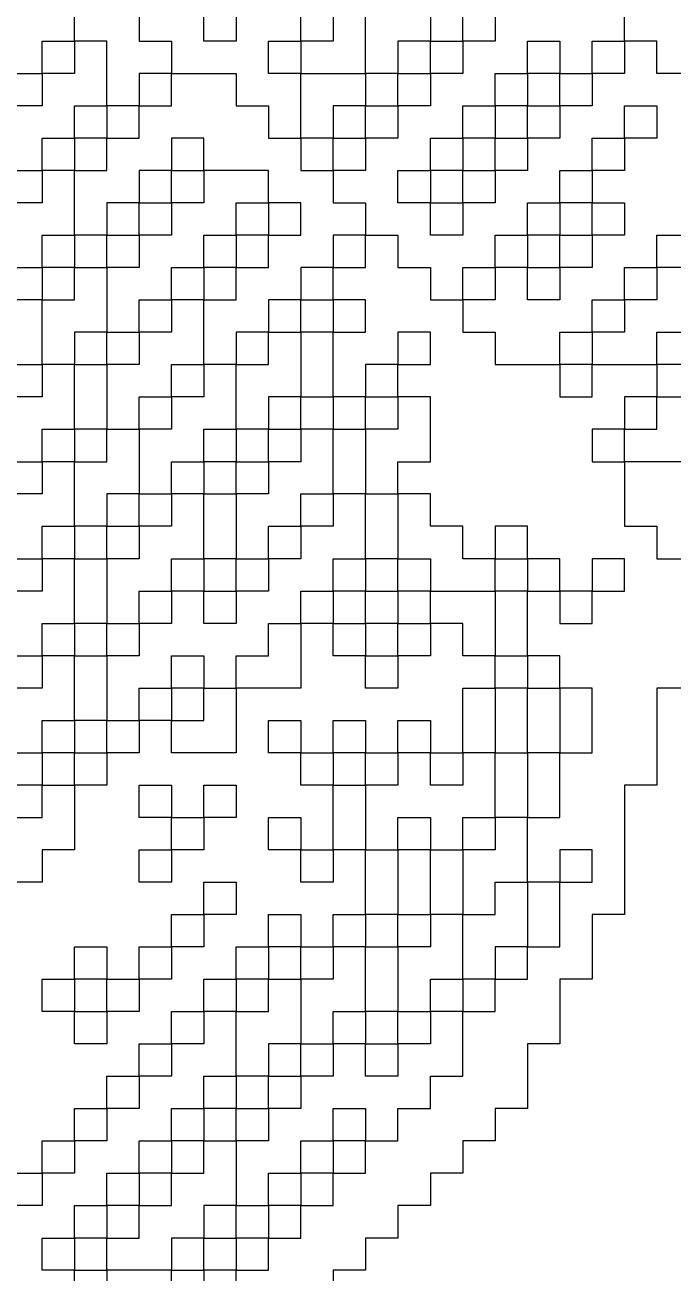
# Model space of a CAD drawing. Header units: inches. Extents: x 0.02 to 6.01, y 0.01 to 5.6.
# Drawn here: x 2.7456 to 2.8436, y 2.1133 to 2.3021 of the extents above; entities that cross this region are included whole.
import ezdxf

# ---------------------------------------------------------------- set-up
doc = ezdxf.new("R2010")
doc.units = ezdxf.units.IN
doc.header["$MEASUREMENT"] = 0
for name, color, linetype in [('Bottom Layer', 5, 'Continuous'), ('Bottom Overlay', 54, 'Continuous'), ('Top Layer', 1, 'Continuous')]:
    doc.layers.add(name, color=color, linetype=linetype)

msp = doc.modelspace()

# ---------------------------------------------------------------- linework, layer by layer
at = {"layer": 'Bottom Layer'}
msp.add_lwpolyline([(3.00371, 0.01993, 0.01, 0.01, -0.378866), (0.02422, 2.65597, 0.01, 0.01, 0)], format="xyseb", dxfattribs=at)
at = {"layer": 'Bottom Overlay'}
for p, q in [((2.75312, 2.29963), (2.75312, 2.30452)), ((2.76291, 2.30452), (2.76291, 2.29963)), ((2.77269, 2.29963), (2.77269, 2.30452)), ((2.77759, 2.30452), (2.77759, 2.29963)), ((2.78737, 2.29963), (2.78737, 2.30452)), ((2.79227, 2.30452), (2.79227, 2.29963)), ((2.79716, 2.29473), (2.79716, 2.30452)), ((2.80695, 2.30452), (2.80695, 2.29963)), ((2.81184, 2.29963), (2.81184, 2.30452)), ((2.81673, 2.30452), (2.81673, 2.29963)), ((2.83631, 2.29963), (2.83631, 2.30452)), ((2.74823, 2.29963), (2.75312, 2.29963)), ((2.74823, 2.29473), (2.74823, 2.29963)), ((2.75312, 2.29963), (2.75312, 2.29473)), ((2.75801, 2.29963), (2.75312, 2.29963)), ((2.75801, 2.29473), (2.75801, 2.29963)), ((2.76291, 2.29963), (2.7678, 2.29963)), ((2.7678, 2.29963), (2.7678, 2.29473)), ((2.77759, 2.29963), (2.77269, 2.29963)), ((2.78248, 2.29473), (2.78248, 2.29963)), ((2.78248, 2.29963), (2.78737, 2.29963)), ((2.78737, 2.29963), (2.78737, 2.29473)), ((2.79227, 2.29963), (2.78737, 2.29963)), ((2.80695, 2.29963), (2.80205, 2.29963)), ((2.80205, 2.29963), (2.80205, 2.29473)), ((2.80695, 2.29963), (2.81184, 2.29963)), ((2.80695, 2.29473), (2.80695, 2.29963)), ((2.81673, 2.29963), (2.81184, 2.29963)), ((2.81184, 2.29963), (2.81184, 2.29473)), ((2.82163, 2.29473), (2.82163, 2.29963)), ((2.82163, 2.29963), (2.82652, 2.29963)), ((2.82652, 2.29963), (2.82652, 2.29473)), ((2.83141, 2.29473), (2.83141, 2.29963)), ((2.83141, 2.29963), (2.83631, 2.29963)), ((2.83631, 2.29963), (2.83631, 2.29473)), ((2.8412, 2.29963), (2.83631, 2.29963)), ((2.8412, 2.29473), (2.8412, 2.29963)), ((2.74333, 2.29473), (2.74823, 2.29473)), ((2.74823, 2.29473), (2.74823, 2.28984)), ((2.75312, 2.29473), (2.74823, 2.29473)), ((2.75801, 2.28984), (2.75801, 2.29473)), ((2.7678, 2.29473), (2.76291, 2.29473)), ((2.76291, 2.29473), (2.76291, 2.28984)), ((2.7678, 2.28984), (2.7678, 2.29473)), ((2.7678, 2.29473), (2.77759, 2.29473)), ((2.77759, 2.29473), (2.77759, 2.28984)), ((2.78737, 2.29473), (2.78248, 2.29473)), ((2.78737, 2.28495), (2.78737, 2.29473)), ((2.78737, 2.29473), (2.79716, 2.29473)), ((2.79716, 2.29473), (2.79716, 2.28984)), ((2.80205, 2.29473), (2.79716, 2.29473)), ((2.80205, 2.28984), (2.80205, 2.29473)), ((2.80205, 2.29473), (2.80695, 2.29473)), ((2.80695, 2.29473), (2.80695, 2.28984)), ((2.81184, 2.29473), (2.80695, 2.29473)), ((2.81673, 2.29473), (2.82163, 2.29473)), ((2.81673, 2.28984), (2.81673, 2.29473)), ((2.82652, 2.29473), (2.82163, 2.29473)), ((2.82163, 2.29473), (2.82163, 2.28984)), ((2.82652, 2.28984), (2.82652, 2.29473)), ((2.82652, 2.29473), (2.83141, 2.29473)), ((2.83141, 2.29473), (2.83141, 2.28984)), ((2.83631, 2.29473), (2.83141, 2.29473)), ((2.84609, 2.29473), (2.8412, 2.29473)), ((2.74823, 2.28984), (2.74333, 2.28984)), ((2.75312, 2.28495), (2.75312, 2.28984)), ((2.75312, 2.28984), (2.75801, 2.28984)), ((2.75801, 2.28984), (2.75801, 2.28495)), ((2.76291, 2.28984), (2.75801, 2.28984)), ((2.76291, 2.28495), (2.76291, 2.28984)), ((2.76291, 2.28984), (2.7678, 2.28984)), ((2.77759, 2.28984), (2.78248, 2.28984)), ((2.78248, 2.28984), (2.78248, 2.28495)), ((2.79227, 2.28984), (2.79227, 2.28495)), ((2.79716, 2.28984), (2.79227, 2.28984)), ((2.79716, 2.28495), (2.79716, 2.28984)), ((2.79716, 2.28984), (2.80205, 2.28984)), ((2.80695, 2.28984), (2.80205, 2.28984)), ((2.80205, 2.28984), (2.80205, 2.28495)), ((2.81184, 2.28495), (2.81184, 2.28984)), ((2.81184, 2.28984), (2.81673, 2.28984)), ((2.81673, 2.28984), (2.81673, 2.28495)), ((2.82163, 2.28984), (2.81673, 2.28984)), ((2.82163, 2.28495), (2.82163, 2.28984)), ((2.82163, 2.28984), (2.82652, 2.28984)), ((2.82652, 2.28984), (2.82652, 2.28495)), ((2.83141, 2.28984), (2.82652, 2.28984)), ((2.83631, 2.28495), (2.83631, 2.28984)), ((2.83631, 2.28984), (2.8412, 2.28984)), ((2.8412, 2.28984), (2.8412, 2.28495)), ((2.74823, 2.28005), (2.74823, 2.28495)), ((2.74823, 2.28495), (2.75312, 2.28495)), ((2.75312, 2.28495), (2.75312, 2.28005)), ((2.75801, 2.28495), (2.75312, 2.28495)), ((2.75801, 2.28005), (2.75801, 2.28495)), ((2.75801, 2.28495), (2.76291, 2.28495)), ((2.77269, 2.28495), (2.7678, 2.28495)), ((2.7678, 2.28495), (2.7678, 2.28005)), ((2.77269, 2.28005), (2.77269, 2.28495)), ((2.78248, 2.28495), (2.78737, 2.28495)), ((2.79227, 2.28495), (2.78737, 2.28495)), ((2.78737, 2.28495), (2.78737, 2.28005)), ((2.79227, 2.28005), (2.79227, 2.28495)), ((2.79227, 2.28495), (2.79716, 2.28495)), ((2.80205, 2.28495), (2.79716, 2.28495)), ((2.79716, 2.28495), (2.79716, 2.28005)), ((2.80695, 2.28005), (2.80695, 2.28495)), ((2.80695, 2.28495), (2.81184, 2.28495)), ((2.81184, 2.28495), (2.81184, 2.28005)), ((2.81673, 2.28495), (2.81184, 2.28495)), ((2.81673, 2.28495), (2.82163, 2.28495)), ((2.81673, 2.28005), (2.81673, 2.28495)), ((2.82652, 2.28495), (2.82163, 2.28495)), ((2.82163, 2.28495), (2.82163, 2.28005)), ((2.83141, 2.28005), (2.83141, 2.28495)), ((2.83141, 2.28495), (2.83631, 2.28495)), ((2.8412, 2.28495), (2.83631, 2.28495)), ((2.83631, 2.28495), (2.83631, 2.28005)), ((2.74333, 2.28005), (2.74823, 2.28005)), ((2.74823, 2.28005), (2.74823, 2.27516)), ((2.75312, 2.28005), (2.74823, 2.28005)), ((2.75312, 2.27027), (2.75312, 2.28005)), ((2.75312, 2.28005), (2.75801, 2.28005)), ((2.7678, 2.28005), (2.76291, 2.28005)), ((2.76291, 2.28005), (2.76291, 2.27516)), ((2.7678, 2.27516), (2.7678, 2.28005)), ((2.7678, 2.28005), (2.77269, 2.28005)), ((2.77269, 2.28005), (2.77269, 2.27516)), ((2.78248, 2.28005), (2.77269, 2.28005)), ((2.78248, 2.27516), (2.78248, 2.28005)), ((2.78737, 2.28005), (2.79227, 2.28005)), ((2.79227, 2.28005), (2.79227, 2.27516)), ((2.79716, 2.28005), (2.79227, 2.28005)), ((2.80205, 2.27516), (2.80205, 2.28005)), ((2.80205, 2.28005), (2.80695, 2.28005)), ((2.81184, 2.28005), (2.80695, 2.28005)), ((2.80695, 2.28005), (2.80695, 2.27516)), ((2.81184, 2.27516), (2.81184, 2.28005)), ((2.81184, 2.28005), (2.81673, 2.28005)), ((2.81673, 2.28005), (2.81673, 2.27516)), ((2.82163, 2.28005), (2.81673, 2.28005)), ((2.82652, 2.27516), (2.82652, 2.28005)), ((2.82652, 2.28005), (2.83141, 2.28005)), ((2.83141, 2.28005), (2.83141, 2.27516)), ((2.83631, 2.28005), (2.83141, 2.28005)), ((2.74823, 2.27516), (2.74333, 2.27516)), ((2.76291, 2.27516), (2.75801, 2.27516)), ((2.75801, 2.27516), (2.75801, 2.27027)), ((2.76291, 2.27516), (2.7678, 2.27516)), ((2.76291, 2.27027), (2.76291, 2.27516)), ((2.77269, 2.27516), (2.7678, 2.27516)), ((2.7678, 2.27516), (2.7678, 2.27027)), ((2.77759, 2.27027), (2.77759, 2.27516)), ((2.77759, 2.27516), (2.78248, 2.27516)), ((2.78248, 2.27516), (2.78248, 2.27027)), ((2.78737, 2.27516), (2.78248, 2.27516)), ((2.78737, 2.27027), (2.78737, 2.27516)), ((2.79227, 2.27516), (2.79716, 2.27516)), ((2.79716, 2.27516), (2.79716, 2.27027)), ((2.80695, 2.27516), (2.80205, 2.27516)), ((2.80695, 2.27027), (2.80695, 2.27516)), ((2.80695, 2.27516), (2.81184, 2.27516)), ((2.81184, 2.27516), (2.81184, 2.27027)), ((2.81673, 2.27516), (2.81184, 2.27516)), ((2.82163, 2.27027), (2.82163, 2.27516)), ((2.82163, 2.27516), (2.82652, 2.27516)), ((2.82652, 2.27516), (2.82652, 2.27027)), ((2.83141, 2.27516), (2.82652, 2.27516)), ((2.83141, 2.27027), (2.83141, 2.27516)), ((2.83141, 2.27516), (2.83631, 2.27516)), ((2.83631, 2.27516), (2.83631, 2.27027)), ((2.74823, 2.27027), (2.75312, 2.27027)), ((2.74823, 2.26537), (2.74823, 2.27027)), ((2.75801, 2.27027), (2.75312, 2.27027)), ((2.75312, 2.27027), (2.75312, 2.26537)), ((2.75801, 2.26537), (2.75801, 2.27027)), ((2.75801, 2.27027), (2.76291, 2.27027)), ((2.76291, 2.27027), (2.76291, 2.26537)), ((2.7678, 2.27027), (2.76291, 2.27027)), ((2.77269, 2.26537), (2.77269, 2.27027)), ((2.77269, 2.27027), (2.77759, 2.27027)), ((2.78248, 2.27027), (2.77759, 2.27027)), ((2.77759, 2.27027), (2.77759, 2.26537)), ((2.78248, 2.26537), (2.78248, 2.27027)), ((2.78248, 2.27027), (2.78737, 2.27027)), ((2.79716, 2.27027), (2.79227, 2.27027)), ((2.79227, 2.27027), (2.79227, 2.26537)), ((2.79716, 2.26537), (2.79716, 2.27027)), ((2.79716, 2.27027), (2.80205, 2.27027)), ((2.80205, 2.27027), (2.80205, 2.26537)), ((2.81184, 2.27027), (2.80695, 2.27027)), ((2.81673, 2.26537), (2.81673, 2.27027)), ((2.81673, 2.27027), (2.82163, 2.27027)), ((2.82163, 2.27027), (2.82163, 2.26537)), ((2.82652, 2.27027), (2.82163, 2.27027)), ((2.82652, 2.26537), (2.82652, 2.27027)), ((2.82652, 2.27027), (2.83141, 2.27027)), ((2.83141, 2.27027), (2.83141, 2.26537)), ((2.83631, 2.27027), (2.83141, 2.27027)), ((2.8412, 2.27027), (2.84609, 2.27027)), ((2.8412, 2.26537), (2.8412, 2.27027)), ((2.74333, 2.26537), (2.74823, 2.26537)), ((2.74823, 2.26537), (2.74823, 2.26048)), ((2.75312, 2.26537), (2.74823, 2.26537)), ((2.75312, 2.26048), (2.75312, 2.26537)), ((2.75312, 2.26537), (2.75801, 2.26537)), ((2.76291, 2.26537), (2.75801, 2.26537)), ((2.75801, 2.26537), (2.75801, 2.25559)), ((2.7678, 2.26048), (2.7678, 2.26537)), ((2.7678, 2.26537), (2.77269, 2.26537)), ((2.77759, 2.26537), (2.77269, 2.26537)), ((2.77269, 2.26537), (2.77269, 2.26048)), ((2.77759, 2.26048), (2.77759, 2.26537)), ((2.77759, 2.26537), (2.78248, 2.26537)), ((2.79227, 2.26537), (2.78737, 2.26537)), ((2.78737, 2.26537), (2.78737, 2.26048)), ((2.79227, 2.26048), (2.79227, 2.26537)), ((2.79227, 2.26537), (2.79716, 2.26537)), ((2.80205, 2.26537), (2.80695, 2.26537)), ((2.80695, 2.26537), (2.80695, 2.26048)), ((2.81184, 2.26048), (2.81184, 2.26537)), ((2.81184, 2.26537), (2.81673, 2.26537)), ((2.82163, 2.26537), (2.81673, 2.26537)), ((2.81673, 2.26537), (2.81673, 2.26048)), ((2.82163, 2.26048), (2.82163, 2.26537)), ((2.82163, 2.26537), (2.82652, 2.26537)), ((2.82652, 2.26537), (2.82652, 2.26048)), ((2.83141, 2.26537), (2.82652, 2.26537)), ((2.83631, 2.26048), (2.83631, 2.26537)), ((2.83631, 2.26537), (2.8412, 2.26537)), ((2.8412, 2.26537), (2.8412, 2.26048)), ((2.84609, 2.26537), (2.8412, 2.26537)), ((2.74823, 2.26048), (2.74333, 2.26048)), ((2.74823, 2.26048), (2.75312, 2.26048)), ((2.74823, 2.25069), (2.74823, 2.26048)), ((2.76291, 2.25559), (2.76291, 2.26048)), ((2.76291, 2.26048), (2.7678, 2.26048)), ((2.7678, 2.26048), (2.7678, 2.25559)), ((2.77269, 2.26048), (2.7678, 2.26048)), ((2.77269, 2.25069), (2.77269, 2.26048)), ((2.77269, 2.26048), (2.77759, 2.26048)), ((2.78737, 2.26048), (2.78248, 2.26048)), ((2.78248, 2.26048), (2.78248, 2.25559)), ((2.78737, 2.25559), (2.78737, 2.26048)), ((2.78737, 2.26048), (2.79227, 2.26048)), ((2.79227, 2.26048), (2.79227, 2.25559)), ((2.79716, 2.26048), (2.79227, 2.26048)), ((2.79716, 2.25559), (2.79716, 2.26048)), ((2.80695, 2.26048), (2.81184, 2.26048)), ((2.81673, 2.26048), (2.81184, 2.26048)), ((2.81184, 2.26048), (2.81184, 2.25559)), ((2.82652, 2.26048), (2.82163, 2.26048)), ((2.83141, 2.26048), (2.83631, 2.26048)), ((2.83141, 2.25559), (2.83141, 2.26048)), ((2.8412, 2.26048), (2.83631, 2.26048)), ((2.83631, 2.26048), (2.83631, 2.25559)), ((2.75801, 2.25559), (2.75312, 2.25559)), ((2.75312, 2.25559), (2.75312, 2.25069)), ((2.75801, 2.25069), (2.75801, 2.25559)), ((2.75801, 2.25559), (2.76291, 2.25559)), ((2.7678, 2.25559), (2.76291, 2.25559)), ((2.76291, 2.25559), (2.76291, 2.25069)), ((2.78248, 2.25559), (2.77759, 2.25559)), ((2.77759, 2.25559), (2.77759, 2.25069)), ((2.78248, 2.25069), (2.78248, 2.25559)), ((2.78248, 2.25559), (2.78737, 2.25559)), ((2.79227, 2.25559), (2.78737, 2.25559)), ((2.78737, 2.25559), (2.78737, 2.2458)), ((2.79227, 2.2458), (2.79227, 2.25559)), ((2.79227, 2.25559), (2.79716, 2.25559)), ((2.80695, 2.25559), (2.80205, 2.25559)), ((2.80205, 2.25559), (2.80205, 2.25069)), ((2.80695, 2.25069), (2.80695, 2.25559)), ((2.81184, 2.25559), (2.81673, 2.25559)), ((2.81673, 2.25559), (2.81673, 2.25069)), ((2.82652, 2.25069), (2.82652, 2.25559)), ((2.82652, 2.25559), (2.83141, 2.25559)), ((2.83141, 2.25559), (2.83141, 2.25069)), ((2.83631, 2.25559), (2.83141, 2.25559)), ((2.8412, 2.25069), (2.8412, 2.25559)), ((2.8412, 2.25559), (2.84609, 2.25559)), ((2.74333, 2.25069), (2.74823, 2.25069)), ((2.74823, 2.25069), (2.74823, 2.2458)), ((2.75312, 2.25069), (2.74823, 2.25069)), ((2.75312, 2.24091), (2.75312, 2.25069)), ((2.75312, 2.25069), (2.75801, 2.25069)), ((2.76291, 2.25069), (2.75801, 2.25069)), ((2.75801, 2.25069), (2.75801, 2.24091)), ((2.7678, 2.25069), (2.77269, 2.25069)), ((2.7678, 2.2458), (2.7678, 2.25069)), ((2.77269, 2.25069), (2.77269, 2.2458)), ((2.77759, 2.25069), (2.77269, 2.25069)), ((2.77759, 2.2458), (2.77759, 2.25069)), ((2.77759, 2.25069), (2.78248, 2.25069)), ((2.80205, 2.25069), (2.79716, 2.25069)), ((2.79716, 2.25069), (2.79716, 2.2458)), ((2.80205, 2.2458), (2.80205, 2.25069)), ((2.80205, 2.25069), (2.80695, 2.25069)), ((2.81673, 2.25069), (2.82652, 2.25069)), ((2.83141, 2.25069), (2.82652, 2.25069)), ((2.82652, 2.25069), (2.82652, 2.2458)), ((2.83141, 2.2458), (2.83141, 2.25069)), ((2.83141, 2.25069), (2.8412, 2.25069)), ((2.84609, 2.25069), (2.8412, 2.25069)), ((2.8412, 2.25069), (2.8412, 2.2458)), ((2.74823, 2.2458), (2.74333, 2.2458)), ((2.76291, 2.2458), (2.7678, 2.2458)), ((2.76291, 2.24091), (2.76291, 2.2458)), ((2.77269, 2.2458), (2.7678, 2.2458)), ((2.7678, 2.2458), (2.7678, 2.24091)), ((2.77759, 2.24091), (2.77759, 2.2458)), ((2.78737, 2.2458), (2.78248, 2.2458)), ((2.78248, 2.2458), (2.78248, 2.24091)), ((2.78737, 2.24091), (2.78737, 2.2458)), ((2.78737, 2.2458), (2.79227, 2.2458)), ((2.79227, 2.2458), (2.79227, 2.24091)), ((2.79716, 2.2458), (2.79227, 2.2458)), ((2.79716, 2.2458), (2.80205, 2.2458)), ((2.79716, 2.24091), (2.79716, 2.2458)), ((2.80205, 2.2458), (2.80205, 2.24091)), ((2.80695, 2.2458), (2.80205, 2.2458)), ((2.80695, 2.23601), (2.80695, 2.2458)), ((2.82652, 2.2458), (2.83141, 2.2458)), ((2.8412, 2.2458), (2.83631, 2.2458)), ((2.83631, 2.2458), (2.83631, 2.24091)), ((2.8412, 2.24091), (2.8412, 2.2458)), ((2.8412, 2.2458), (2.84609, 2.2458)), ((2.74823, 2.23601), (2.74823, 2.24091)), ((2.74823, 2.24091), (2.75312, 2.24091)), ((2.75312, 2.24091), (2.75312, 2.23601)), ((2.75801, 2.24091), (2.75312, 2.24091)), ((2.75801, 2.23601), (2.75801, 2.24091)), ((2.75801, 2.24091), (2.76291, 2.24091)), ((2.76291, 2.24091), (2.76291, 2.23601)), ((2.7678, 2.24091), (2.76291, 2.24091)), ((2.77269, 2.23601), (2.77269, 2.24091)), ((2.77269, 2.24091), (2.77759, 2.24091)), ((2.78248, 2.24091), (2.77759, 2.24091)), ((2.77759, 2.24091), (2.77759, 2.23601)), ((2.78248, 2.23601), (2.78248, 2.24091)), ((2.78248, 2.24091), (2.78737, 2.24091)), ((2.78737, 2.24091), (2.78737, 2.23601)), ((2.79227, 2.24091), (2.78737, 2.24091)), ((2.79227, 2.23112), (2.79227, 2.24091)), ((2.79227, 2.24091), (2.79716, 2.24091)), ((2.80205, 2.24091), (2.79716, 2.24091)), ((2.79716, 2.24091), (2.79716, 2.23112)), ((2.83631, 2.24091), (2.83141, 2.24091)), ((2.83141, 2.24091), (2.83141, 2.23601)), ((2.83631, 2.23601), (2.83631, 2.24091)), ((2.83631, 2.24091), (2.8412, 2.24091)), ((2.74333, 2.23601), (2.74823, 2.23601)), ((2.75312, 2.23601), (2.74823, 2.23601)), ((2.74823, 2.23601), (2.74823, 2.23112)), ((2.75312, 2.22623), (2.75312, 2.23601)), ((2.75312, 2.23601), (2.75801, 2.23601)), ((2.76291, 2.23601), (2.76291, 2.23112)), ((2.7678, 2.23601), (2.77269, 2.23601)), ((2.7678, 2.23112), (2.7678, 2.23601)), ((2.77269, 2.23601), (2.77269, 2.23112)), ((2.77759, 2.23601), (2.77269, 2.23601)), ((2.77759, 2.23112), (2.77759, 2.23601)), ((2.77759, 2.23601), (2.78248, 2.23601)), ((2.78248, 2.23601), (2.78248, 2.23112)), ((2.78737, 2.23601), (2.78248, 2.23601)), ((2.80205, 2.23112), (2.80205, 2.23601)), ((2.80205, 2.23601), (2.80695, 2.23601)), ((2.83141, 2.23601), (2.83631, 2.23601)), ((2.84609, 2.23601), (2.83631, 2.23601)), ((2.83631, 2.23601), (2.83631, 2.22623)), ((2.74823, 2.23112), (2.74333, 2.23112)), ((2.76291, 2.23112), (2.75801, 2.23112)), ((2.75801, 2.23112), (2.75801, 2.22623)), ((2.76291, 2.22623), (2.76291, 2.23112)), ((2.76291, 2.23112), (2.7678, 2.23112)), ((2.7678, 2.23112), (2.7678, 2.22623)), ((2.77269, 2.23112), (2.7678, 2.23112)), ((2.77269, 2.23112), (2.77759, 2.23112)), ((2.77269, 2.22133), (2.77269, 2.23112)), ((2.78248, 2.23112), (2.77759, 2.23112)), ((2.77759, 2.23112), (2.77759, 2.22133)), ((2.78737, 2.22623), (2.78737, 2.23112)), ((2.78737, 2.23112), (2.79227, 2.23112)), ((2.79227, 2.23112), (2.79227, 2.22623)), ((2.79716, 2.23112), (2.79227, 2.23112)), ((2.79716, 2.23112), (2.80205, 2.23112)), ((2.79716, 2.22133), (2.79716, 2.23112)), ((2.80205, 2.23112), (2.80205, 2.22133)), ((2.80695, 2.23112), (2.80205, 2.23112)), ((2.80695, 2.22623), (2.80695, 2.23112)), ((2.74823, 2.22133), (2.74823, 2.22623)), ((2.74823, 2.22623), (2.75312, 2.22623)), ((2.75801, 2.22623), (2.75312, 2.22623)), ((2.75312, 2.22623), (2.75312, 2.22133)), ((2.75801, 2.22133), (2.75801, 2.22623)), ((2.75801, 2.22623), (2.76291, 2.22623)), ((2.76291, 2.22623), (2.76291, 2.22133)), ((2.7678, 2.22623), (2.76291, 2.22623)), ((2.78248, 2.22133), (2.78248, 2.22623)), ((2.78248, 2.22623), (2.78737, 2.22623)), ((2.79227, 2.22623), (2.78737, 2.22623)), ((2.78737, 2.22623), (2.78737, 2.22133)), ((2.81184, 2.22623), (2.80695, 2.22623)), ((2.81184, 2.22133), (2.81184, 2.22623)), ((2.82163, 2.22623), (2.81673, 2.22623)), ((2.81673, 2.22623), (2.81673, 2.22133)), ((2.82163, 2.22133), (2.82163, 2.22623)), ((2.83631, 2.22623), (2.8412, 2.22623)), ((2.8412, 2.22623), (2.8412, 2.22133)), ((2.74333, 2.22133), (2.74823, 2.22133)), ((2.75312, 2.22133), (2.74823, 2.22133)), ((2.74823, 2.22133), (2.74823, 2.21644)), ((2.75312, 2.21155), (2.75312, 2.22133)), ((2.75312, 2.22133), (2.75801, 2.22133)), ((2.75801, 2.22133), (2.75801, 2.21644)), ((2.76291, 2.22133), (2.75801, 2.22133)), ((2.7678, 2.22133), (2.77269, 2.22133)), ((2.7678, 2.21644), (2.7678, 2.22133)), ((2.77759, 2.22133), (2.77269, 2.22133)), ((2.77269, 2.22133), (2.77269, 2.21644)), ((2.77759, 2.21644), (2.77759, 2.22133)), ((2.77759, 2.22133), (2.78248, 2.22133)), ((2.78248, 2.22133), (2.78248, 2.21644)), ((2.78737, 2.22133), (2.78248, 2.22133)), ((2.79227, 2.21644), (2.79227, 2.22133)), ((2.79227, 2.22133), (2.79716, 2.22133)), ((2.79716, 2.22133), (2.79716, 2.21644)), ((2.80205, 2.22133), (2.79716, 2.22133)), ((2.80205, 2.21644), (2.80205, 2.22133)), ((2.80205, 2.22133), (2.80695, 2.22133)), ((2.80695, 2.22133), (2.80695, 2.21644)), ((2.81673, 2.22133), (2.81184, 2.22133)), ((2.81673, 2.21644), (2.81673, 2.22133)), ((2.81673, 2.22133), (2.82163, 2.22133)), ((2.82163, 2.22133), (2.82163, 2.21644)), ((2.82652, 2.22133), (2.82163, 2.22133)), ((2.82652, 2.21644), (2.82652, 2.22133)), ((2.83631, 2.22133), (2.83141, 2.22133)), ((2.83141, 2.22133), (2.83141, 2.21644)), ((2.83631, 2.21644), (2.83631, 2.22133)), ((2.8412, 2.22133), (2.84609, 2.22133)), ((2.74823, 2.21644), (2.74333, 2.21644)), ((2.75801, 2.21644), (2.75801, 2.21155)), ((2.76291, 2.21155), (2.76291, 2.21644)), ((2.76291, 2.21644), (2.7678, 2.21644)), ((2.7678, 2.21644), (2.7678, 2.21155)), ((2.77269, 2.21644), (2.7678, 2.21644)), ((2.77269, 2.21644), (2.77759, 2.21644)), ((2.77269, 2.21155), (2.77269, 2.21644)), ((2.78248, 2.21644), (2.77759, 2.21644)), ((2.77759, 2.21644), (2.77759, 2.21155)), ((2.78737, 2.21644), (2.79227, 2.21644)), ((2.78737, 2.21155), (2.78737, 2.21644)), ((2.79716, 2.21644), (2.79227, 2.21644)), ((2.79227, 2.21644), (2.79227, 2.21155)), ((2.79716, 2.21155), (2.79716, 2.21644)), ((2.79716, 2.21644), (2.80205, 2.21644)), ((2.80695, 2.21644), (2.80205, 2.21644)), ((2.80205, 2.21644), (2.80205, 2.21155)), ((2.80695, 2.21155), (2.80695, 2.21644)), ((2.80695, 2.21644), (2.81184, 2.21644)), ((2.81184, 2.21644), (2.81673, 2.21644)), ((2.82163, 2.21644), (2.81673, 2.21644)), ((2.81673, 2.21644), (2.81673, 2.20665)), ((2.82163, 2.20665), (2.82163, 2.21644)), ((2.82163, 2.21644), (2.82652, 2.21644)), ((2.82652, 2.21644), (2.82652, 2.21155)), ((2.83141, 2.21644), (2.82652, 2.21644)), ((2.83141, 2.21155), (2.83141, 2.21644)), ((2.83141, 2.21644), (2.83631, 2.21644)), ((2.74823, 2.20665), (2.74823, 2.21155)), ((2.74823, 2.21155), (2.75312, 2.21155)), ((2.75801, 2.21155), (2.75312, 2.21155)), ((2.75312, 2.21155), (2.75312, 2.20665)), ((2.75801, 2.20665), (2.75801, 2.21155)), ((2.75801, 2.21155), (2.76291, 2.21155)), ((2.76291, 2.21155), (2.76291, 2.20665)), ((2.7678, 2.21155), (2.76291, 2.21155)), ((2.77759, 2.21155), (2.77269, 2.21155)), ((2.78248, 2.20665), (2.78248, 2.21155)), ((2.78248, 2.21155), (2.78737, 2.21155)), ((2.78737, 2.21155), (2.78737, 2.20665)), ((2.79227, 2.21155), (2.78737, 2.21155)), ((2.79227, 2.20665), (2.79227, 2.21155)), ((2.79227, 2.21155), (2.79716, 2.21155)), ((2.79716, 2.21155), (2.79716, 2.20665)), ((2.80205, 2.21155), (2.79716, 2.21155)), ((2.80205, 2.21155), (2.80695, 2.21155)), ((2.80205, 2.20665), (2.80205, 2.21155)), ((2.80695, 2.21155), (2.80695, 2.20665)), ((2.81184, 2.21155), (2.80695, 2.21155)), ((2.81184, 2.20665), (2.81184, 2.21155)), ((2.82652, 2.21155), (2.83141, 2.21155)), ((2.74333, 2.20665), (2.74823, 2.20665)), ((2.74823, 2.20665), (2.74823, 2.20176)), ((2.75312, 2.20665), (2.74823, 2.20665)), ((2.75312, 2.20665), (2.75801, 2.20665)), ((2.75312, 2.19687), (2.75312, 2.20665)), ((2.76291, 2.20665), (2.75801, 2.20665)), ((2.75801, 2.20665), (2.75801, 2.19687)), ((2.7678, 2.20176), (2.7678, 2.20665)), ((2.7678, 2.20665), (2.77269, 2.20665)), ((2.77269, 2.20665), (2.77269, 2.20176)), ((2.77759, 2.20176), (2.77759, 2.20665)), ((2.77759, 2.20665), (2.78248, 2.20665)), ((2.78737, 2.20665), (2.78737, 2.20176)), ((2.79716, 2.20665), (2.79227, 2.20665)), ((2.79716, 2.20176), (2.79716, 2.20665)), ((2.79716, 2.20665), (2.80205, 2.20665)), ((2.80205, 2.20665), (2.80205, 2.20176)), ((2.80695, 2.20665), (2.80205, 2.20665)), ((2.81673, 2.20665), (2.81184, 2.20665)), ((2.81673, 2.20176), (2.81673, 2.20665)), ((2.81673, 2.20665), (2.82163, 2.20665)), ((2.82163, 2.20665), (2.82163, 2.20176)), ((2.82652, 2.20665), (2.82163, 2.20665)), ((2.82652, 2.20176), (2.82652, 2.20665)), ((2.74823, 2.20176), (2.74333, 2.20176)), ((2.76291, 2.19687), (2.76291, 2.20176)), ((2.76291, 2.20176), (2.7678, 2.20176)), ((2.77269, 2.20176), (2.7678, 2.20176)), ((2.7678, 2.20176), (2.7678, 2.19687)), ((2.77269, 2.19687), (2.77269, 2.20176)), ((2.77269, 2.20176), (2.77759, 2.20176)), ((2.78737, 2.20176), (2.77759, 2.20176)), ((2.77759, 2.20176), (2.77759, 2.19197)), ((2.80205, 2.20176), (2.79716, 2.20176)), ((2.81184, 2.19197), (2.81184, 2.20176)), ((2.81184, 2.20176), (2.81673, 2.20176)), ((2.82163, 2.20176), (2.81673, 2.20176)), ((2.81673, 2.20176), (2.81673, 2.19197)), ((2.82163, 2.19687), (2.82163, 2.20176)), ((2.82163, 2.20176), (2.82652, 2.20176)), ((2.82652, 2.20176), (2.82652, 2.19197)), ((2.83141, 2.20176), (2.82652, 2.20176)), ((2.83141, 2.19197), (2.83141, 2.20176)), ((2.86567, 2.20176), (2.8412, 2.20176)), ((2.8412, 2.20176), (2.8412, 2.18708)), ((2.74823, 2.19687), (2.75312, 2.19687)), ((2.74823, 2.19197), (2.74823, 2.19687)), ((2.75312, 2.19687), (2.75312, 2.19197)), ((2.75801, 2.19687), (2.75312, 2.19687)), ((2.75801, 2.19197), (2.75801, 2.19687)), ((2.75801, 2.19687), (2.76291, 2.19687)), ((2.76291, 2.19687), (2.76291, 2.19197)), ((2.7678, 2.19687), (2.76291, 2.19687)), ((2.7678, 2.19687), (2.77269, 2.19687)), ((2.7678, 2.19197), (2.7678, 2.19687)), ((2.78248, 2.19197), (2.78248, 2.19687)), ((2.78248, 2.19687), (2.78737, 2.19687)), ((2.78737, 2.19687), (2.78737, 2.19197)), ((2.79227, 2.19197), (2.79227, 2.19687)), ((2.79227, 2.19687), (2.79716, 2.19687)), ((2.79716, 2.19687), (2.79716, 2.19197)), ((2.80205, 2.19197), (2.80205, 2.19687)), ((2.80205, 2.19687), (2.80695, 2.19687)), ((2.80695, 2.19687), (2.80695, 2.19197)), ((2.82163, 2.19197), (2.82163, 2.19687)), ((2.74333, 2.19197), (2.74823, 2.19197)), ((2.75312, 2.19197), (2.74823, 2.19197)), ((2.74823, 2.19197), (2.74823, 2.18708)), ((2.75312, 2.18708), (2.75312, 2.19197)), ((2.75312, 2.19197), (2.75801, 2.19197)), ((2.76291, 2.19197), (2.75801, 2.19197)), ((2.75801, 2.19197), (2.75801, 2.18708)), ((2.77759, 2.19197), (2.7678, 2.19197)), ((2.78737, 2.19197), (2.78248, 2.19197)), ((2.78737, 2.18708), (2.78737, 2.19197)), ((2.78737, 2.19197), (2.79227, 2.19197)), ((2.79227, 2.19197), (2.79227, 2.18708)), ((2.79716, 2.19197), (2.79227, 2.19197)), ((2.79716, 2.18708), (2.79716, 2.19197)), ((2.79716, 2.19197), (2.80205, 2.19197)), ((2.80695, 2.19197), (2.80205, 2.19197)), ((2.80205, 2.19197), (2.80205, 2.18708)), ((2.80695, 2.18708), (2.80695, 2.19197)), ((2.80695, 2.19197), (2.81184, 2.19197)), ((2.81673, 2.19197), (2.81184, 2.19197)), ((2.81184, 2.19197), (2.81184, 2.18708)), ((2.81673, 2.18219), (2.81673, 2.19197)), ((2.81673, 2.19197), (2.82163, 2.19197)), ((2.82652, 2.19197), (2.82163, 2.19197)), ((2.82163, 2.19197), (2.82163, 2.18219)), ((2.82652, 2.18219), (2.82652, 2.19197)), ((2.82652, 2.19197), (2.83141, 2.19197)), ((2.74823, 2.18708), (2.74333, 2.18708)), ((2.74823, 2.18219), (2.74823, 2.18708)), ((2.74823, 2.18708), (2.75312, 2.18708)), ((2.75801, 2.18708), (2.75312, 2.18708)), ((2.75312, 2.18708), (2.75312, 2.17729)), ((2.76291, 2.18219), (2.76291, 2.18708)), ((2.76291, 2.18708), (2.7678, 2.18708)), ((2.7678, 2.18708), (2.7678, 2.18219)), ((2.77269, 2.18219), (2.77269, 2.18708)), ((2.77269, 2.18708), (2.77759, 2.18708)), ((2.77759, 2.18708), (2.77759, 2.18219)), ((2.79227, 2.18708), (2.78737, 2.18708)), ((2.79227, 2.17729), (2.79227, 2.18708)), ((2.79227, 2.18708), (2.79716, 2.18708)), ((2.80205, 2.18708), (2.79716, 2.18708)), ((2.79716, 2.18708), (2.79716, 2.17729)), ((2.81184, 2.18708), (2.80695, 2.18708)), ((2.8412, 2.18708), (2.83631, 2.18708)), ((2.83631, 2.18708), (2.83631, 2.16751)), ((2.74333, 2.18219), (2.74823, 2.18219)), ((2.7678, 2.18219), (2.76291, 2.18219)), ((2.7678, 2.18219), (2.77269, 2.18219)), ((2.7678, 2.17729), (2.7678, 2.18219)), ((2.77759, 2.18219), (2.77269, 2.18219)), ((2.77269, 2.18219), (2.77269, 2.17729)), ((2.78248, 2.17729), (2.78248, 2.18219)), ((2.78248, 2.18219), (2.78737, 2.18219)), ((2.78737, 2.18219), (2.78737, 2.17729)), ((2.80205, 2.17729), (2.80205, 2.18219)), ((2.80205, 2.18219), (2.80695, 2.18219)), ((2.80695, 2.18219), (2.80695, 2.17729)), ((2.81184, 2.17729), (2.81184, 2.18219)), ((2.81184, 2.18219), (2.81673, 2.18219)), ((2.81673, 2.18219), (2.81673, 2.17729)), ((2.82163, 2.18219), (2.81673, 2.18219)), ((2.82163, 2.1724), (2.82163, 2.18219)), ((2.82163, 2.18219), (2.82652, 2.18219)), ((2.75312, 2.17729), (2.74823, 2.17729)), ((2.74823, 2.17729), (2.74823, 2.1724)), ((2.76291, 2.1724), (2.76291, 2.17729)), ((2.76291, 2.17729), (2.7678, 2.17729)), ((2.7678, 2.17729), (2.7678, 2.1724)), ((2.77269, 2.17729), (2.7678, 2.17729)), ((2.78737, 2.17729), (2.78248, 2.17729)), ((2.78737, 2.17729), (2.79227, 2.17729)), ((2.78737, 2.1724), (2.78737, 2.17729)), ((2.79716, 2.17729), (2.79227, 2.17729)), ((2.79227, 2.17729), (2.79227, 2.1724)), ((2.79716, 2.1724), (2.79716, 2.17729)), ((2.79716, 2.17729), (2.80205, 2.17729)), ((2.80205, 2.17729), (2.80205, 2.16751)), ((2.80695, 2.17729), (2.80205, 2.17729)), ((2.80695, 2.1724), (2.80695, 2.17729)), ((2.80695, 2.17729), (2.81184, 2.17729)), ((2.81673, 2.17729), (2.81184, 2.17729)), ((2.81184, 2.17729), (2.81184, 2.16751)), ((2.83141, 2.17729), (2.82652, 2.17729)), ((2.82652, 2.17729), (2.82652, 2.1724)), ((2.83141, 2.1724), (2.83141, 2.17729)), ((2.74823, 2.1724), (2.73844, 2.1724)), ((2.7678, 2.1724), (2.76291, 2.1724)), ((2.77269, 2.16751), (2.77269, 2.1724)), ((2.77269, 2.1724), (2.77759, 2.1724)), ((2.77759, 2.1724), (2.77759, 2.16751)), ((2.79227, 2.1724), (2.78737, 2.1724)), ((2.79716, 2.16751), (2.79716, 2.1724)), ((2.80695, 2.16751), (2.80695, 2.1724)), ((2.81673, 2.16751), (2.81673, 2.1724)), ((2.81673, 2.1724), (2.82163, 2.1724)), ((2.82163, 2.1724), (2.82163, 2.16261)), ((2.82652, 2.1724), (2.82163, 2.1724)), ((2.82652, 2.16261), (2.82652, 2.1724)), ((2.82652, 2.1724), (2.83141, 2.1724)), ((2.7678, 2.16261), (2.7678, 2.16751)), ((2.7678, 2.16751), (2.77269, 2.16751)), ((2.77269, 2.16751), (2.77269, 2.16261)), ((2.77759, 2.16751), (2.77269, 2.16751)), ((2.78248, 2.16261), (2.78248, 2.16751)), ((2.78248, 2.16751), (2.78737, 2.16751)), ((2.78737, 2.16751), (2.78737, 2.16261)), ((2.79227, 2.16261), (2.79227, 2.16751)), ((2.79227, 2.16751), (2.79716, 2.16751)), ((2.80205, 2.16751), (2.79716, 2.16751)), ((2.79716, 2.16751), (2.79716, 2.16261)), ((2.80205, 2.16261), (2.80205, 2.16751)), ((2.80205, 2.16751), (2.80695, 2.16751)), ((2.80695, 2.16751), (2.80695, 2.16261)), ((2.81184, 2.16751), (2.80695, 2.16751)), ((2.81184, 2.15772), (2.81184, 2.16751)), ((2.81184, 2.16751), (2.81673, 2.16751)), ((2.83631, 2.16751), (2.83141, 2.16751)), ((2.83141, 2.16751), (2.83141, 2.15772)), ((2.75312, 2.15772), (2.75312, 2.16261)), ((2.75312, 2.16261), (2.75801, 2.16261)), ((2.75801, 2.16261), (2.75801, 2.15772)), ((2.76291, 2.16261), (2.7678, 2.16261)), ((2.76291, 2.15772), (2.76291, 2.16261)), ((2.77269, 2.16261), (2.7678, 2.16261)), ((2.7678, 2.16261), (2.7678, 2.15772)), ((2.77759, 2.15772), (2.77759, 2.16261)), ((2.77759, 2.16261), (2.78248, 2.16261)), ((2.78737, 2.16261), (2.78248, 2.16261)), ((2.78248, 2.16261), (2.78248, 2.15772)), ((2.78737, 2.15772), (2.78737, 2.16261)), ((2.78737, 2.16261), (2.79227, 2.16261)), ((2.79227, 2.16261), (2.79227, 2.15772)), ((2.79716, 2.16261), (2.79227, 2.16261)), ((2.79716, 2.15772), (2.79716, 2.16261)), ((2.79716, 2.16261), (2.80205, 2.16261)), ((2.80695, 2.16261), (2.80205, 2.16261)), ((2.80205, 2.16261), (2.80205, 2.15283)), ((2.82163, 2.16261), (2.81673, 2.16261)), ((2.81673, 2.16261), (2.81673, 2.15772)), ((2.82163, 2.15772), (2.82163, 2.16261)), ((2.82163, 2.16261), (2.82652, 2.16261)), ((2.74823, 2.15772), (2.75312, 2.15772)), ((2.74823, 2.15283), (2.74823, 2.15772)), ((2.75801, 2.15772), (2.75312, 2.15772)), ((2.75312, 2.15772), (2.75312, 2.15283)), ((2.75801, 2.15283), (2.75801, 2.15772)), ((2.75801, 2.15772), (2.76291, 2.15772)), ((2.76291, 2.15772), (2.76291, 2.15283)), ((2.7678, 2.15772), (2.76291, 2.15772)), ((2.77269, 2.15772), (2.77759, 2.15772)), ((2.77269, 2.15283), (2.77269, 2.15772)), ((2.77759, 2.15772), (2.77759, 2.15283)), ((2.78248, 2.15772), (2.77759, 2.15772)), ((2.78248, 2.15283), (2.78248, 2.15772)), ((2.78248, 2.15772), (2.78737, 2.15772)), ((2.79227, 2.15772), (2.78737, 2.15772)), ((2.78737, 2.15772), (2.78737, 2.14793)), ((2.79716, 2.15283), (2.79716, 2.15772)), ((2.80695, 2.15283), (2.80695, 2.15772)), ((2.80695, 2.15772), (2.81184, 2.15772)), ((2.81673, 2.15772), (2.81184, 2.15772)), ((2.81184, 2.15772), (2.81184, 2.15283)), ((2.81673, 2.15283), (2.81673, 2.15772)), ((2.81673, 2.15772), (2.82163, 2.15772)), ((2.83141, 2.15772), (2.82652, 2.15772)), ((2.82652, 2.15772), (2.82652, 2.14793)), ((2.75312, 2.15283), (2.74823, 2.15283)), ((2.75312, 2.14793), (2.75312, 2.15283)), ((2.75312, 2.15283), (2.75801, 2.15283)), ((2.75801, 2.15283), (2.75801, 2.14793)), ((2.76291, 2.15283), (2.75801, 2.15283)), ((2.7678, 2.14793), (2.7678, 2.15283)), ((2.7678, 2.15283), (2.77269, 2.15283)), ((2.77269, 2.15283), (2.77269, 2.14793)), ((2.77759, 2.15283), (2.77269, 2.15283)), ((2.77759, 2.14304), (2.77759, 2.15283)), ((2.77759, 2.15283), (2.78248, 2.15283)), ((2.79227, 2.14793), (2.79227, 2.15283)), ((2.79227, 2.15283), (2.79716, 2.15283)), ((2.80205, 2.15283), (2.79716, 2.15283)), ((2.79716, 2.15283), (2.79716, 2.14793)), ((2.80205, 2.14793), (2.80205, 2.15283)), ((2.80205, 2.15283), (2.80695, 2.15283)), ((2.81184, 2.15283), (2.80695, 2.15283)), ((2.80695, 2.15283), (2.80695, 2.14793)), ((2.81184, 2.14304), (2.81184, 2.15283)), ((2.81184, 2.15283), (2.81673, 2.15283)), ((2.75801, 2.14793), (2.75312, 2.14793)), ((2.76291, 2.14793), (2.7678, 2.14793)), ((2.76291, 2.14304), (2.76291, 2.14793)), ((2.77269, 2.14793), (2.7678, 2.14793)), ((2.7678, 2.14793), (2.7678, 2.14304)), ((2.78248, 2.14793), (2.78248, 2.14304)), ((2.78737, 2.14793), (2.78248, 2.14793)), ((2.78737, 2.14304), (2.78737, 2.14793)), ((2.78737, 2.14793), (2.79227, 2.14793)), ((2.79227, 2.14793), (2.79227, 2.14304)), ((2.79716, 2.14793), (2.79227, 2.14793)), ((2.79716, 2.14304), (2.79716, 2.14793)), ((2.79716, 2.14793), (2.80205, 2.14793)), ((2.80205, 2.14793), (2.80205, 2.14304)), ((2.80695, 2.14793), (2.80205, 2.14793)), ((2.82652, 2.14793), (2.82163, 2.14793)), ((2.82163, 2.14793), (2.82163, 2.13815)), ((2.75801, 2.13815), (2.75801, 2.14304)), ((2.75801, 2.14304), (2.76291, 2.14304)), ((2.76291, 2.14304), (2.76291, 2.13815)), ((2.7678, 2.14304), (2.76291, 2.14304)), ((2.77269, 2.14304), (2.77759, 2.14304)), ((2.77269, 2.13815), (2.77269, 2.14304)), ((2.77759, 2.14304), (2.77759, 2.13815)), ((2.78248, 2.14304), (2.77759, 2.14304)), ((2.78248, 2.13815), (2.78248, 2.14304)), ((2.78248, 2.14304), (2.78737, 2.14304)), ((2.78737, 2.14304), (2.78737, 2.13815)), ((2.79227, 2.14304), (2.78737, 2.14304)), ((2.80205, 2.14304), (2.79716, 2.14304)), ((2.80695, 2.13815), (2.80695, 2.14304)), ((2.80695, 2.14304), (2.81184, 2.14304)), ((2.75312, 2.13325), (2.75312, 2.13815)), ((2.75312, 2.13815), (2.75801, 2.13815)), ((2.75801, 2.13815), (2.75801, 2.13325)), ((2.76291, 2.13815), (2.75801, 2.13815)), ((2.7678, 2.13325), (2.7678, 2.13815)), ((2.7678, 2.13815), (2.77269, 2.13815)), ((2.77759, 2.13815), (2.77269, 2.13815)), ((2.77269, 2.13815), (2.77269, 2.13325)), ((2.77759, 2.13325), (2.77759, 2.13815)), ((2.77759, 2.13815), (2.78248, 2.13815)), ((2.78737, 2.13815), (2.78248, 2.13815)), ((2.78248, 2.13815), (2.78248, 2.13325)), ((2.79227, 2.13325), (2.79227, 2.13815)), ((2.79227, 2.13815), (2.79716, 2.13815)), ((2.79716, 2.13815), (2.79716, 2.13325)), ((2.80205, 2.13325), (2.80205, 2.13815)), ((2.80205, 2.13815), (2.80695, 2.13815)), ((2.82163, 2.13815), (2.81673, 2.13815)), ((2.81673, 2.13815), (2.81673, 2.13325)), ((2.74823, 2.13325), (2.75312, 2.13325)), ((2.74823, 2.12836), (2.74823, 2.13325)), ((2.75801, 2.13325), (2.75312, 2.13325)), ((2.75312, 2.13325), (2.75312, 2.12836)), ((2.76291, 2.12836), (2.76291, 2.13325)), ((2.76291, 2.13325), (2.7678, 2.13325)), ((2.7678, 2.13325), (2.7678, 2.12836)), ((2.77269, 2.13325), (2.7678, 2.13325)), ((2.77269, 2.12836), (2.77269, 2.13325)), ((2.77269, 2.13325), (2.77759, 2.13325)), ((2.78248, 2.13325), (2.77759, 2.13325)), ((2.77759, 2.13325), (2.77759, 2.12347)), ((2.78737, 2.12836), (2.78737, 2.13325)), ((2.78737, 2.13325), (2.79227, 2.13325)), ((2.79716, 2.13325), (2.79227, 2.13325)), ((2.79227, 2.13325), (2.79227, 2.12836)), ((2.79716, 2.12836), (2.79716, 2.13325)), ((2.79716, 2.13325), (2.80205, 2.13325)), ((2.81673, 2.13325), (2.81184, 2.13325)), ((2.81184, 2.13325), (2.81184, 2.12836)), ((2.74333, 2.12836), (2.74823, 2.12836)), ((2.74823, 2.12836), (2.74823, 2.12347)), ((2.75312, 2.12836), (2.74823, 2.12836)), ((2.75801, 2.12347), (2.75801, 2.12836)), ((2.75801, 2.12836), (2.76291, 2.12836)), ((2.76291, 2.12836), (2.76291, 2.12347)), ((2.7678, 2.12836), (2.76291, 2.12836)), ((2.7678, 2.12347), (2.7678, 2.12836)), ((2.7678, 2.12836), (2.77269, 2.12836)), ((2.78248, 2.12347), (2.78248, 2.12836)), ((2.78248, 2.12836), (2.78737, 2.12836)), ((2.78737, 2.12836), (2.78737, 2.12347)), ((2.79227, 2.12836), (2.78737, 2.12836)), ((2.79227, 2.12347), (2.79227, 2.12836)), ((2.79227, 2.12836), (2.79716, 2.12836)), ((2.81184, 2.12836), (2.80695, 2.12836)), ((2.80695, 2.12836), (2.80695, 2.12347)), ((2.74823, 2.12347), (2.74333, 2.12347)), ((2.75312, 2.12347), (2.75801, 2.12347)), ((2.75312, 2.11857), (2.75312, 2.12347)), ((2.76291, 2.12347), (2.75801, 2.12347)), ((2.75801, 2.12347), (2.75801, 2.11857)), ((2.76291, 2.11857), (2.76291, 2.12347)), ((2.76291, 2.12347), (2.7678, 2.12347)), ((2.77759, 2.12347), (2.77269, 2.12347)), ((2.77269, 2.12347), (2.77269, 2.11857)), ((2.77759, 2.11857), (2.77759, 2.12347)), ((2.77759, 2.12347), (2.78248, 2.12347)), ((2.78737, 2.12347), (2.78248, 2.12347)), ((2.78248, 2.12347), (2.78248, 2.11857)), ((2.78737, 2.11857), (2.78737, 2.12347)), ((2.78737, 2.12347), (2.79227, 2.12347)), ((2.80695, 2.12347), (2.80205, 2.12347)), ((2.80205, 2.12347), (2.80205, 2.11857)), ((2.74823, 2.11857), (2.75312, 2.11857)), ((2.74823, 2.11368), (2.74823, 2.11857)), ((2.75801, 2.11857), (2.75312, 2.11857)), ((2.75312, 2.11857), (2.75312, 2.11368)), ((2.75801, 2.11368), (2.75801, 2.11857)), ((2.75801, 2.11857), (2.76291, 2.11857)), ((2.7678, 2.11857), (2.7678, 2.11368)), ((2.77269, 2.11857), (2.7678, 2.11857)), ((2.77269, 2.11368), (2.77269, 2.11857)), ((2.77269, 2.11857), (2.77759, 2.11857)), ((2.77759, 2.11857), (2.77759, 2.11368)), ((2.78248, 2.11857), (2.77759, 2.11857)), ((2.78248, 2.11368), (2.78248, 2.11857)), ((2.78248, 2.11857), (2.78737, 2.11857)), ((2.80205, 2.11857), (2.79716, 2.11857)), ((2.79716, 2.11857), (2.79716, 2.11368)), ((2.75312, 2.11368), (2.74823, 2.11368)), ((2.75312, 2.10879), (2.75312, 2.11368)), ((2.75312, 2.11368), (2.75801, 2.11368)), ((2.75801, 2.11368), (2.75801, 2.10879)), ((2.7678, 2.11368), (2.75801, 2.11368)), ((2.7678, 2.10879), (2.7678, 2.11368)), ((2.7678, 2.11368), (2.77269, 2.11368)), ((2.77759, 2.11368), (2.77269, 2.11368)), ((2.77269, 2.11368), (2.77269, 2.10879)), ((2.77759, 2.10879), (2.77759, 2.11368)), ((2.77759, 2.11368), (2.78248, 2.11368)), ((2.79716, 2.11368), (2.79227, 2.11368)), ((2.79227, 2.11368), (2.79227, 2.10879))]:
    msp.add_line(p, q, dxfattribs=at)
at = {"layer": 'Top Layer'}
msp.add_lwpolyline([(3.00187, 0.01813, 0.01, 0.01, -0.378866), (0.02238, 2.65416, 0.01, 0.01, 0)], format="xyseb", dxfattribs=at)

doc.saveas('drawing.dxf')
